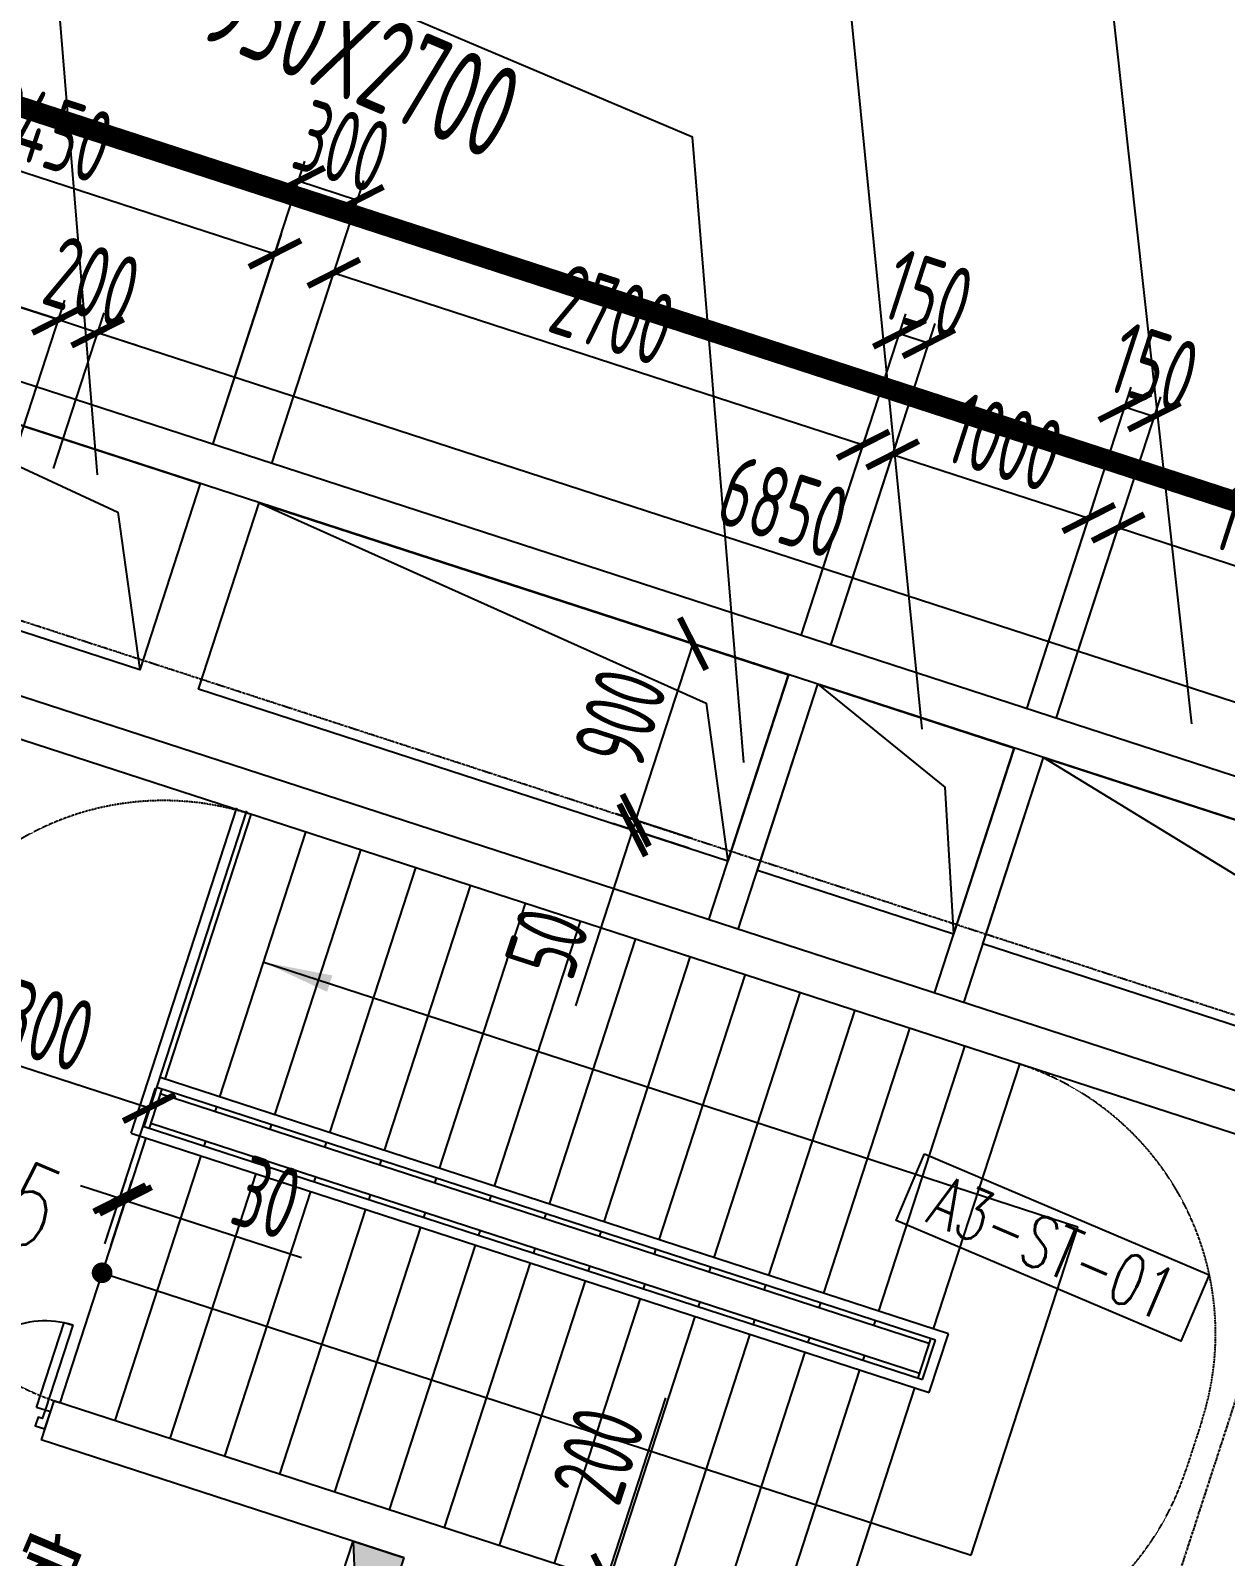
# Model space of a CAD drawing. Extents: x 11778731 to 12007717, y -6694179 to -6314888.
# Drawn here: x 11916337 to 11922133, y -6389431 to -6382030 of the extents above; entities that cross this region are included whole.
import ezdxf
from ezdxf.enums import TextEntityAlignment as Align

# ---------------------------------------------------------------- set-up
doc = ezdxf.new("R2010")
doc.units = 0
doc.header["$LTSCALE"] = 10
doc.header["$MEASUREMENT"] = 0
for name, pattern in [('A3-RG-axis-100$0$CENTER', [2, 1.25, -0.25, 0.25, -0.25]), ('A3-RV-5F$0$HIDDEN2', [0.1875, 0.125, -0.0625]), ('DASHED2', [0.375, 0.25, -0.125])]:
    doc.linetypes.add(name, pattern=pattern)
for name, color, linetype in [('A-CLOD', 200, 'Continuous'), ('A3-RB-5F-100$0$A-DIMS-100', 1, 'Continuous'), ('A3-RG-axis-100$0$A-GRID', 1, 'A3-RG-axis-100$0$CENTER'), ('A3-RI-5F$0$A-DOOR', 32, 'Continuous'), ('A3-RI-5F$0$A-WALL', 7, 'Continuous'), ('A3-RM-5F$0$0P-FE-HY', 141, 'Continuous'), ('A3-RM-5F$0$A-EQPM', 55, 'Continuous'), ('A3-RV-5F$0$A-STRS', 50, 'Continuous'), ('A3-RV-5F$0$A-STRS-HRAL', 80, 'Continuous'), ('A3-RV-5F$0$A-SYMB-STRS', 1, 'Continuous'), ('A3-SYMB-5F-100$0$A-SYMB', 4, 'Continuous'), ('A3-SYMB-5F-100$0$A-SYMB-AREA', 4, 'Continuous'), ('A3-SYMB-5F-100$0$A-SYMB-NAME', 4, 'Continuous'), ('A3-SYMB-5F-100$0$A-SYMB-NAME-E', 4, 'Continuous'), ('A3-SYMB-5F-100$0$A-SYMB-NUMB-T', 4, 'Continuous'), ('A3-SYMB-5F-100$0$A-SYMB-STRS', 1, 'Continuous')]:
    doc.layers.add(name, color=color, linetype=linetype)
doc.styles.add('A3-RB-5F-100$0$XD2008', font='xd-hzs.shx', dxfattribs={"width": 0.7, "bigfont": 'xd-hztxt.shx'})
doc.styles.add('A3-RI-5F$0$Standard', font='')
doc.styles.add('A3-SYMB-5F-100$0$ECADI', font='hzs.shx', dxfattribs={"width": 0.7, "bigfont": 'hztxt.shx'})
doc.styles.add('A3-SYMB-5F-100$0$ECADI-TXT', font='simplex.shx', dxfattribs={"bigfont": 'hztxt.shx'})
doc.styles.get('A3-RI-5F$0$Standard').set_extended_font_data('SimSun')
doc.dimstyles.new('A3-RB-5F-100$0$XD100$0', dxfattribs={"dimscale": 100, "dimtxt": 3.5, "dimasz": 2, "dimexe": 1, "dimexo": 2, "dimgap": 0.5, "dimtad": 1, "dimdec": 0, "dimdsep": 46, "dimtxsty": 'A3-RB-5F-100$0$XD2008', "dimblk1": 'A3-RB-5F-100$0$_ARCHTICK', "dimblk2": 'A3-RB-5F-100$0$_ARCHTICK', "dimsah": 1, "dimcen": 2.5, "dimclrt": 4, "dimaunit": 1, "dimadec": 0, "dimazin": 0, "dimtfac": 1, "dimtdec": 0, "dimtix": 1, "dimtmove": 0, "dimatfit": 3, "dimfxl": 0, "dimtolj": 1, "dimtzin": 0, "dimarcsym": 0})

# ---------------------------------------------------------------- blocks, each defined once
blk = doc.blocks.new('A3-RI-5F$0$J-子母门-1300')
for points in [[(-72.9, 86.7), (-72.9, 899.2), (-29.6, 899.2), (-29.6, 86.7)], [(1129.6, 86.7), (1129.6, 520), (1172.9, 520), (1172.9, 86.7)], [(-100, 86.7), (-72.9, 86.7), (-72.9, 43.3), (-51.2, 43.3), (-51.2, 0), (-100, 0)], [(1200, 86.7), (1172.9, 86.7), (1172.9, 43.3), (1151.2, 43.3), (1151.2, 0), (1200, 0)]]:
    blk.add_lwpolyline(points, close=True)
for centre, radius, start, end in [((-72.9, 86.7), 812.5, 0, 90), ((1172.9, 86.7), 433.3, 90, 180)]:
    blk.add_arc(centre, radius, start, end)
at = {"layer": 'Defpoints', "style": 'A3-RI-5F$0$Standard'}
blk.add_text('1300', height=175, rotation=360, dxfattribs=at).set_placement((104.6, 72))
blk = doc.blocks.new('A3-RI-5F')
at = {"layer": 'A3-RI-5F$0$A-WALL'}
for p, q in [((11924260.2, -6386324.2), (11914702, -6383218.6)), ((11924055.7, -6386468.1), (11914830.5, -6383470.6)), ((11923003.7, -6387440.6), (11914444.2, -6384659.4)), ((11919627.4, -6386343.5), (11920013.7, -6385154.7)), ((11919770.1, -6386389.9), (11920156.4, -6385201.1)), ((11922751.7, -6387569), (11916046.7, -6385390.4)), ((11920721.2, -6386698.9), (11921107.4, -6385510.1)), ((11920863.8, -6386745.3), (11921250.1, -6385556.5)), ((11916451.2, -6388676.2), (11916389.4, -6388866.4)), ((11921824.6, -6390422.1), (11916451.2, -6388676.2)), ((11918149.4, -6389438.3), (11916389.4, -6388866.4))]:
    blk.add_line(p, q, dxfattribs=at)
at = {"layer": 'A3-RI-5F$0$A-DOOR', "rotation": 342.0000000015846}
blk.add_blockref('A3-RI-5F$0$J-子母门-1300', (11915265.6, -6388441.7), dxfattribs=at)
blk = doc.blocks.new('A3-RG-axis-100')
at = {"layer": 'A3-RG-axis-100$0$A-GRID'}
for p, q in [((11921340.9, -6391263.8), (11928075.2, -6370537.5)), ((11908160.7, -6382249.8), (12003495.5, -6413225.9))]:
    blk.add_line(p, q, dxfattribs=at)
blk = doc.blocks.new('A3-SYMB-5F-100$0$ECADI-TAG-NAME')
at = {"layer": 'A3-SYMB-5F-100$0$A-SYMB-NAME', "style": 'A3-SYMB-5F-100$0$ECADI-TXT', "width": 0.7}
blk.add_attdef('CHINESENAME', (1.855, 1.528), '', height=4, dxfattribs=at)
at = {"layer": 'A3-SYMB-5F-100$0$A-SYMB-NAME-E', "style": 'A3-SYMB-5F-100$0$ECADI-TXT', "width": 0.7}
blk.add_attdef('ENGLISHLOW', (2.183, 6.956), '', height=2.5, dxfattribs=at)
blk = doc.blocks.new('A3-SYMB-5F-100$0$ECADI-TAG-ROOM')
at = {"layer": 'A3-SYMB-5F-100$0$A-SYMB-AREA', "style": 'A3-SYMB-5F-100$0$ECADI', "width": 0.7}
blk.add_attdef('340M2', text='', height=2.5, dxfattribs=at).set_placement((7.167, -1.75), align=Align.MIDDLE_LEFT)
at = {"layer": 'A3-SYMB-5F-100$0$A-SYMB-NAME', "style": 'A3-SYMB-5F-100$0$ECADI', "width": 0.7}
blk.add_attdef('CHINESENAME', (-5.125, 0.088), '', height=4.5, dxfattribs=at)
at = {"layer": 'A3-SYMB-5F-100$0$A-SYMB-NAME-E', "style": 'A3-SYMB-5F-100$0$ECADI', "width": 0.7}
for tag, p in [('ENGLISHHIGH', (-5.125, 8.04)), ('ENGLISHLOW', (-5.125, 4.84))]:
    blk.add_attdef(tag, p, '', height=2.5, dxfattribs=at)
blk = doc.blocks.new('A3-SYMB-5F-100$0$ECADI-TAG-CODE')
at = {"layer": 'A3-SYMB-5F-100$0$A-SYMB-NUMB-T', "color": 1}
blk.add_lwpolyline([(0, 3.5), (15, 3.5), (15, 0), (0, 0)], close=True, dxfattribs=at)
at = {"layer": 'A3-SYMB-5F-100$0$A-SYMB-NUMB-T', "style": 'A3-SYMB-5F-100$0$ECADI-TXT', "width": 0.7}
blk.add_attdef('CODE', text='', height=2.5, dxfattribs=at).set_placement((7.5, 1.75), align=Align.MIDDLE_CENTER)
blk = doc.blocks.new('A3-SYMB-5F-100')
at = {"layer": 'A3-SYMB-5F-100$0$A-SYMB'}
for points in [[(11921969.3, -6385393.1), (11921502.3, -6381162.7), (11918639, -6379947.3)], [(11916662.6, -6384184.4), (11916414, -6381152), (11914175.6, -6380201.9)], [(11920661.4, -6385419.1), (11920299.9, -6381767.2), (11918013.5, -6380792)], [(11919796.4, -6385580.1), (11919547.8, -6382547.7), (11917309.4, -6381597.5)]]:
    blk.add_lwpolyline(points, dxfattribs=at)
ref = blk.add_blockref('A3-SYMB-5F-100$0$ECADI-TAG-ROOM', (11917236.1, -6382105.1), dxfattribs=dict(at, xscale=-99.99999999989049, yscale=100.0000000001164, rotation=337.0000000008721))
ref.add_attrib('CHINESENAME', '950X2700', (11917140.5, -6382055), dxfattribs={"height": 450, "rotation": 337, "style": 'A3-SYMB-5F-100$0$ECADI', "width": 0.7})
at = {"layer": 'A3-SYMB-5F-100$0$A-SYMB', "xscale": 100.0000000100172, "yscale": 100.0000000002328, "zscale": 100, "rotation": 337}
blk.add_blockref('A3-SYMB-5F-100$0$ECADI-TAG-CODE', (11920536.1, -6387801.2), dxfattribs=at).add_auto_attribs({'CODE': 'A3-ST-01'})
at = {"layer": 'A3-SYMB-5F-100$0$A-SYMB'}
ref = blk.add_blockref('A3-SYMB-5F-100$0$ECADI-TAG-ROOM', (11916318.5, -6389806.7), dxfattribs=dict(at, xscale=99.99999999989046, yscale=100.0000000001164, rotation=337))
ref.add_attrib('CHINESENAME', '前室', (11915850.1, -6389598.4), dxfattribs={"height": 450, "rotation": 337, "style": 'A3-SYMB-5F-100$0$ECADI', "width": 0.7})
ref.add_attrib('340M2', '7.7M2', dxfattribs={"height": 250, "rotation": 337, "style": 'A3-SYMB-5F-100$0$ECADI', "width": 0.7}).set_placement((11915867.3, -6389805.3), align=Align.MIDDLE_LEFT)
at = {"layer": 'A3-SYMB-5F-100$0$A-SYMB-STRS'}
ref = blk.add_blockref('A3-SYMB-5F-100$0$ECADI-TAG-NAME', (11915445.4, -6387734.4, 0), dxfattribs=dict(at, xscale=99.99999999999999, yscale=99.99999999999999, zscale=99.99999999999994, rotation=337))
ref.add_attrib('CHINESENAME', '下15', (11915675.9, -6387666.2), dxfattribs={"height": 400, "rotation": 337, "style": 'A3-SYMB-5F-100$0$ECADI-TXT', "width": 0.7})
blk = doc.blocks.new('A3-RV-5F')
at = {"layer": 'A3-RV-5F$0$A-STRS'}
for p, q in [((11916989.6, -6387116.2), (11917406.8, -6385832.3)), ((11917255.9, -6387202.7), (11917673.1, -6385918.8)), ((11917522.2, -6387289.3), (11917939.4, -6386005.3)), ((11917788.5, -6387375.8), (11918205.7, -6386091.9)), ((11918054.8, -6387462.3), (11918472, -6386178.4)), ((11918321.1, -6387548.8), (11918738.2, -6386264.9)), ((11918587.4, -6387635.4), (11919004.5, -6386351.4)), ((11918853.7, -6387721.9), (11919270.8, -6386438)), ((11919120, -6387808.4), (11919537.1, -6386524.5)), ((11919386.2, -6387894.9), (11919803.4, -6386611)), ((11919652.5, -6387981.5), (11920069.7, -6386697.5)), ((11919918.8, -6388068), (11920336, -6386784)), ((11920185.1, -6388154.5), (11920602.3, -6386870.5)), ((11920451.4, -6388241), (11920868.6, -6386957.1)), ((11920717.7, -6388327.6), (11921134.9, -6387043.6)), ((11916974.1, -6387163.8), (11916912.3, -6387354)), ((11920694.6, -6388398.9), (11916966.4, -6387187.6)), ((11917232.7, -6387274.1), (11917240.4, -6387250.3)), ((11916920.1, -6387330.2), (11920648.2, -6388541.6)), ((11917499, -6387360.6), (11917506.7, -6387336.8)), ((11916896.9, -6387401.5), (11916479.7, -6388685.5)), ((11917186.4, -6387416.7), (11917178.6, -6387440.5)), ((11917765.3, -6387447.1), (11917773, -6387423.3)), ((11917163.2, -6387488.1), (11916746, -6388772)), ((11917452.6, -6387503.3), (11917444.9, -6387527)), ((11918031.6, -6387533.6), (11918039.3, -6387509.9)), ((11917429.5, -6387574.6), (11917012.3, -6388858.5)), ((11917718.9, -6387589.8), (11917711.2, -6387613.6)), ((11917695.8, -6387661.1), (11917278.6, -6388945)), ((11918297.9, -6387620.2), (11918305.6, -6387596.4)), ((11917985.2, -6387676.3), (11917977.5, -6387700.1)), ((11918564.2, -6387706.7), (11918571.9, -6387682.9)), ((11917962.1, -6387747.6), (11917544.9, -6389031.6)), ((11918251.5, -6387762.8), (11918243.8, -6387786.6)), ((11918830.5, -6387793.2), (11918838.2, -6387769.4)), ((11918228.4, -6387834.2), (11917811.2, -6389118.1)), ((11918517.8, -6387849.4), (11918510.1, -6387873.1)), ((11919096.8, -6387879.7), (11919104.5, -6387856)), ((11918494.7, -6387920.7), (11918077.5, -6389204.6)), ((11918784.1, -6387935.9), (11918776.4, -6387959.7)), ((11919363.1, -6387966.3), (11919370.8, -6387942.5)), ((11918761, -6388007.2), (11918343.8, -6389291.1)), ((11919050.4, -6388022.4), (11919042.7, -6388046.2)), ((11919629.4, -6388052.8), (11919637.1, -6388029)), ((11919027.2, -6388093.7), (11918610.1, -6389377.7)), ((11919293.5, -6388180.3), (11918876.4, -6389464.2)), ((11919316.7, -6388108.9), (11919309, -6388132.7)), ((11919895.7, -6388139.3), (11919903.4, -6388115.5)), ((11919583, -6388195.5), (11919575.3, -6388219.2)), ((11920162, -6388225.8), (11920169.7, -6388202.1)), ((11919559.8, -6388266.8), (11919142.7, -6389550.7)), ((11919849.3, -6388282), (11919841.6, -6388305.8)), ((11920428.3, -6388312.4), (11920436, -6388288.6)), ((11919826.1, -6388353.3), (11919409, -6389637.2)), ((11920115.6, -6388368.5), (11920107.9, -6388392.3)), ((11920702.3, -6388375.1), (11920640.5, -6388565.3)), ((11920092.4, -6388439.8), (11919675.3, -6389723.8)), ((11920381.9, -6388455), (11920374.2, -6388478.8)), ((11920358.7, -6388526.4), (11919941.6, -6389810.3)), ((11920625, -6388612.9), (11920207.8, -6389896.8))]:
    blk.add_line(p, q, dxfattribs=at)
at = {"layer": 'A3-RV-5F$0$A-STRS-HRAL'}
for p, q in [((11916825.6, -6387378.4), (11917338.5, -6385799.6)), ((11916888.6, -6387346.3), (11917386.1, -6385815.1)), ((11920789.1, -6388350.7), (11916965.8, -6387108.5)), ((11920726.1, -6388382.8), (11916950.4, -6387156)), ((11916888.6, -6387346.3), (11920664.2, -6388573.1)), ((11916825.6, -6387378.4), (11920696.4, -6388636.1)), ((11920664.2, -6388573.1), (11920726.1, -6388382.8)), ((11920696.4, -6388636.1), (11920789.1, -6388350.7))]:
    blk.add_line(p, q, dxfattribs=at)
at = {"layer": 'A3-RV-5F$0$A-SYMB-STRS'}
for p, q in [((11917468.3, -6386548.9), (11921417.6, -6387832.1)), ((11920900, -6389425.1), (11921417.6, -6387832.1)), ((11916684.4, -6388055.4), (11920900, -6389425.1))]:
    blk.add_line(p, q, dxfattribs=at)
at = {"layer": 'A3-RV-5F$0$A-SYMB-STRS', "linetype": 'A3-RV-5F$0$HIDDEN2'}
for points in [[(11917406.8, -6385832.3, 0.414216), (11915674.1, -6386715.1), (11915596.9, -6386952.9, 0.414216), (11916479.7, -6388685.5)], [(11921134.9, -6387043.6, -0.414216), (11922017.7, -6388776.2), (11921940.4, -6389014, -0.414216), (11920207.8, -6389896.8)]]:
    blk.add_lwpolyline(points, format="xyb", dxfattribs=at)
at = {"layer": 'A3-RV-5F$0$A-SYMB-STRS', "extrusion": (-1.20972e-14, 6.84426e-15, -1), "const_width": 50, "elevation": 0}
blk.add_lwpolyline([(-11916686.2, -6388080.3, -1), (-11916682.6, -6388030.4, -1)], format="xyb", close=True, dxfattribs=at)
at = {"layer": 'A3-RV-5F$0$A-SYMB-STRS', "extrusion": (-6.50521e-09, -1.85922e-09, -1)}
blk.add_solid([(-11917775.6, -6386692.9, -0.1), (-11917801.6, -6386612.9, -0.1), (-11917468.3, -6386548.9, -0.1)], dxfattribs=at)
blk = doc.blocks.new('A3-RB-5F-100$0$_ARCHTICK')
at = {"color": 0, "linetype": 'ByBlock', "const_width": 0.15}
blk.add_lwpolyline([(-0.5, -0.5), (0.5, 0.5)], dxfattribs=at)
blk = doc.blocks.new('*D1051')
at = {"layer": 'A3-RB-5F-100$0$A-DIMS-100', "color": 0, "lineweight": -2}
for p, q in [((11916258.2, -6384092.2), (11916503.6, -6383337.1)), ((11916472.7, -6383432.2), (11916282.5, -6383370.4)), ((11916448.5, -6384154), (11916693.8, -6383398.9)), ((11916472.7, -6383432.2), (11916662.9, -6383494)), ((11916662.9, -6383494), (11916853.1, -6383555.8))]:
    blk.add_line(p, q, dxfattribs=at)
at = {"layer": 'Defpoints', "color": 0}
for p in [(11916662.9, -6383494), (11916196.4, -6384282.4), (11916386.7, -6384344.2)]:
    blk.add_point(p, dxfattribs=at)
at = {"layer": 'A3-RB-5F-100$0$A-DIMS-100', "color": 0, "lineweight": -2, "xscale": 200, "yscale": 200, "zscale": 200}
for p, rotation in [((11916472.7, -6383432.2), 341.9999999986507), ((11916662.9, -6383494), 161.9999999986507)]:
    blk.add_blockref('A3-RB-5F-100$0$_ARCHTICK', p, dxfattribs=dict(at, rotation=rotation))
at = {"layer": 'A3-RB-5F-100$0$A-DIMS-100', "color": 4, "insert": (11916637.3, -6383249.2), "char_height": 350, "attachment_point": 5, "rotation": 342, "style": 'A3-RB-5F-100$0$XD2008'}
blk.add_mtext('\\A1;200', dxfattribs=at)
blk = doc.blocks.new('*D1052')
at = {"layer": 'A3-RB-5F-100$0$A-DIMS-100', "color": 0, "lineweight": -2}
for p, q in [((11916448.5, -6384154), (11916693.8, -6383398.9)), ((11916662.9, -6383494), (11923177.6, -6385610.8)), ((11922963.2, -6386270.8), (11923208.5, -6385515.7))]:
    blk.add_line(p, q, dxfattribs=at)
at = {"layer": 'Defpoints', "color": 0}
for p in [(11916386.7, -6384344.2), (11923177.6, -6385610.8), (11922901.4, -6386461)]:
    blk.add_point(p, dxfattribs=at)
at = {"layer": 'A3-RB-5F-100$0$A-DIMS-100', "color": 0, "lineweight": -2, "xscale": 200, "yscale": 200, "zscale": 200}
for p, rotation in [((11916662.9, -6383494), 161.9999999986623), ((11923177.6, -6385610.8), 341.9999999986623)]:
    blk.add_blockref('A3-RB-5F-100$0$_ARCHTICK', p, dxfattribs=dict(at, rotation=rotation))
at = {"layer": 'A3-RB-5F-100$0$A-DIMS-100', "color": 4, "insert": (11919989.8, -6384338.4), "char_height": 350, "attachment_point": 5, "rotation": 342, "style": 'A3-RB-5F-100$0$XD2008'}
blk.add_mtext('\\A1;6850', dxfattribs=at)
blk = doc.blocks.new('*D1064')
at = {"layer": 'A3-RB-5F-100$0$A-DIMS-100', "color": 0, "lineweight": -2}
for p, q in [((11915462, -6387513.6), (11915707.4, -6386758.5)), ((11915676.4, -6386853.6), (11916912.8, -6387255.4)), ((11916698.4, -6387915.4), (11916943.7, -6387160.3))]:
    blk.add_line(p, q, dxfattribs=at)
at = {"layer": 'Defpoints', "color": 0}
for p in [(11916912.8, -6387255.4), (11915400.2, -6387703.8), (11916636.6, -6388105.6)]:
    blk.add_point(p, dxfattribs=at)
at = {"layer": 'A3-RB-5F-100$0$A-DIMS-100', "color": 0, "lineweight": -2, "xscale": 200, "yscale": 200, "zscale": 200}
for p, rotation in [((11915676.4, -6386853.6), 161.9999999472118), ((11916912.8, -6387255.4), 341.9999999472118)]:
    blk.add_blockref('A3-RB-5F-100$0$_ARCHTICK', p, dxfattribs=dict(at, rotation=rotation))
at = {"layer": 'A3-RB-5F-100$0$A-DIMS-100', "color": 4, "insert": (11916364.2, -6386840.5), "char_height": 350, "attachment_point": 5, "rotation": 342, "style": 'A3-RB-5F-100$0$XD2008'}
blk.add_mtext('\\A1;1300', dxfattribs=at)
blk = doc.blocks.new('*D1065')
at = {"layer": 'A3-RB-5F-100$0$A-DIMS-100', "color": 0, "lineweight": -2}
for p, q in [((11916770, -6387694.8), (11916579.8, -6387633)), ((11916698.4, -6387915.4), (11916800.9, -6387599.7)), ((11916726.9, -6387924.6), (11916829.5, -6387609)), ((11916770, -6387694.8), (11916798.6, -6387704.1)), ((11916798.6, -6387704.1), (11917651.4, -6387981.2))]:
    blk.add_line(p, q, dxfattribs=at)
at = {"layer": 'Defpoints', "color": 0}
for p in [(11916798.6, -6387704.1), (11916636.6, -6388105.6), (11916665.1, -6388114.8)]:
    blk.add_point(p, dxfattribs=at)
at = {"layer": 'A3-RB-5F-100$0$A-DIMS-100', "color": 0, "lineweight": -2, "xscale": 200, "yscale": 200, "zscale": 200}
for p, rotation in [((11916770, -6387694.8), 341.9999999465398), ((11916798.6, -6387704.1), 161.9999999465398)]:
    blk.add_blockref('A3-RB-5F-100$0$_ARCHTICK', p, dxfattribs=dict(at, rotation=rotation))
at = {"layer": 'A3-RB-5F-100$0$A-DIMS-100', "color": 4, "insert": (11917484.7, -6387690.4), "char_height": 350, "attachment_point": 5, "rotation": 342, "style": 'A3-RB-5F-100$0$XD2008'}
blk.add_mtext('\\A1;30', dxfattribs=at)
blk = doc.blocks.new('*D1071')
at = {"layer": 'A3-RB-5F-100$0$A-DIMS-100', "color": 0, "lineweight": -2}
for p, q in [((11914784.1, -6383613.2), (11915029.4, -6382858.2)), ((11914998.5, -6382953.3), (11916472.7, -6383432.2)), ((11916258.2, -6384092.2), (11916503.6, -6383337.1))]:
    blk.add_line(p, q, dxfattribs=at)
at = {"layer": 'Defpoints', "color": 0}
for p in [(11916472.7, -6383432.2), (11914722.3, -6383803.5), (11916196.4, -6384282.4)]:
    blk.add_point(p, dxfattribs=at)
at = {"layer": 'A3-RB-5F-100$0$A-DIMS-100', "color": 0, "lineweight": -2, "xscale": 200, "yscale": 200, "zscale": 200}
for p, rotation in [((11914998.5, -6382953.3), 162.0000000168744), ((11916472.7, -6383432.2), 342.0000000168744)]:
    blk.add_blockref('A3-RB-5F-100$0$_ARCHTICK', p, dxfattribs=dict(at, rotation=rotation))
at = {"layer": 'A3-RB-5F-100$0$A-DIMS-100', "color": 4, "insert": (11915805.1, -6382978.8), "char_height": 350, "attachment_point": 5, "rotation": 342, "style": 'A3-RB-5F-100$0$XD2008'}
blk.add_mtext('\\A1;1550', dxfattribs=at)
blk = doc.blocks.new('*D823')
at = {"layer": 'A3-RB-5F-100$0$A-DIMS-100', "color": 0, "lineweight": -2}
for p, q in [((11914892.3, -6383280.4), (11915223.8, -6382260)), ((11915192.9, -6382355.1), (11917523, -6383112.2)), ((11917222.4, -6384037.5), (11917553.9, -6383017.1))]:
    blk.add_line(p, q, dxfattribs=at)
at = {"layer": 'Defpoints', "color": 0}
for p in [(11917523, -6383112.2), (11914830.5, -6383470.6), (11917160.5, -6384227.7)]:
    blk.add_point(p, dxfattribs=at)
at = {"layer": 'A3-RB-5F-100$0$A-DIMS-100', "color": 0, "lineweight": -2, "xscale": 200, "yscale": 200, "zscale": 200}
for p, rotation in [((11915192.9, -6382355.1), 162.0000789678473), ((11917523, -6383112.2), 342.0000789678473)]:
    blk.add_blockref('A3-RB-5F-100$0$_ARCHTICK', p, dxfattribs=dict(at, rotation=rotation))
at = {"layer": 'A3-RB-5F-100$0$A-DIMS-100', "color": 4, "insert": (11916427.5, -6382519.7), "char_height": 350, "attachment_point": 5, "rotation": 342.00008, "style": 'A3-RB-5F-100$0$XD2008'}
blk.add_mtext('\\A1;2450', dxfattribs=at)
blk = doc.blocks.new('*D824')
at = {"layer": 'A3-RB-5F-100$0$A-DIMS-100', "color": 0, "lineweight": -2}
for p, q in [((11917222.4, -6384037.5), (11917668.5, -6382664.3)), ((11917507.7, -6384130.2), (11917953.8, -6382757)), ((11917637.6, -6382759.4), (11917922.9, -6382852.1))]:
    blk.add_line(p, q, dxfattribs=at)
at = {"layer": 'Defpoints', "color": 0}
for p in [(11917922.9, -6382852.1), (11917160.5, -6384227.7), (11917445.9, -6384320.4)]:
    blk.add_point(p, dxfattribs=at)
at = {"layer": 'A3-RB-5F-100$0$A-DIMS-100', "color": 0, "lineweight": -2, "xscale": 200, "yscale": 200, "zscale": 200}
for p, rotation in [((11917637.6, -6382759.4), 162.0000789677925), ((11917922.9, -6382852.1), 342.0000789677925)]:
    blk.add_blockref('A3-RB-5F-100$0$_ARCHTICK', p, dxfattribs=dict(at, rotation=rotation))
at = {"layer": 'A3-RB-5F-100$0$A-DIMS-100', "color": 4, "insert": (11917849.8, -6382591.8), "char_height": 350, "attachment_point": 5, "rotation": 342.00008, "style": 'A3-RB-5F-100$0$XD2008'}
blk.add_mtext('\\A1;300', dxfattribs=at)
blk = doc.blocks.new('*D825')
at = {"layer": 'A3-RB-5F-100$0$A-DIMS-100', "color": 0, "lineweight": -2}
for p, q in [((11917507.7, -6384130.2), (11917839.2, -6383109.8)), ((11917808.3, -6383204.9), (11920376.2, -6384039.2)), ((11920075.5, -6384964.5), (11920407.1, -6383944.1))]:
    blk.add_line(p, q, dxfattribs=at)
at = {"layer": 'Defpoints', "color": 0}
for p in [(11920376.2, -6384039.2), (11917445.9, -6384320.4), (11920013.7, -6385154.7)]:
    blk.add_point(p, dxfattribs=at)
at = {"layer": 'A3-RB-5F-100$0$A-DIMS-100', "color": 0, "lineweight": -2, "xscale": 200, "yscale": 200, "zscale": 200}
for p, rotation in [((11917808.3, -6383204.9), 162.0000789678487), ((11920376.2, -6384039.2), 342.0000789678487)]:
    blk.add_blockref('A3-RB-5F-100$0$_ARCHTICK', p, dxfattribs=dict(at, rotation=rotation))
at = {"layer": 'A3-RB-5F-100$0$A-DIMS-100', "color": 4, "insert": (11919161.8, -6383408.1), "char_height": 350, "attachment_point": 5, "rotation": 342.00008, "style": 'A3-RB-5F-100$0$XD2008'}
blk.add_mtext('\\A1;2700', dxfattribs=at)
blk = doc.blocks.new('*D826')
at = {"layer": 'A3-RB-5F-100$0$A-DIMS-100', "color": 0, "lineweight": -2}
for p, q in [((11920075.5, -6384964.5), (11920582.4, -6383404.4)), ((11920218.2, -6385010.9), (11920725.1, -6383450.8)), ((11920551.5, -6383499.5), (11920694.2, -6383545.9))]:
    blk.add_line(p, q, dxfattribs=at)
at = {"layer": 'Defpoints', "color": 0}
for p in [(11920694.2, -6383545.9), (11920013.7, -6385154.7), (11920156.4, -6385201.1)]:
    blk.add_point(p, dxfattribs=at)
at = {"layer": 'A3-RB-5F-100$0$A-DIMS-100', "color": 0, "lineweight": -2, "xscale": 200, "yscale": 200, "zscale": 200}
for p, rotation in [((11920551.5, -6383499.5), 162.0000789678458), ((11920694.2, -6383545.9), 342.0000789678458)]:
    blk.add_blockref('A3-RB-5F-100$0$_ARCHTICK', p, dxfattribs=dict(at, rotation=rotation))
at = {"layer": 'A3-RB-5F-100$0$A-DIMS-100', "color": 4, "insert": (11920692.4, -6383308.7), "char_height": 350, "attachment_point": 5, "rotation": 342.00008, "style": 'A3-RB-5F-100$0$XD2008'}
blk.add_mtext('\\A1;150', dxfattribs=at)
blk = doc.blocks.new('*D827')
at = {"layer": 'A3-RB-5F-100$0$A-DIMS-100', "color": 0, "lineweight": -2}
for p, q in [((11920218.2, -6385010.9), (11920549.7, -6383990.5)), ((11920518.8, -6384085.6), (11921469.9, -6384394.6)), ((11921169.2, -6385319.9), (11921500.8, -6384299.5))]:
    blk.add_line(p, q, dxfattribs=at)
at = {"layer": 'Defpoints', "color": 0}
for p in [(11921469.9, -6384394.6), (11920156.4, -6385201.1), (11921107.4, -6385510.1)]:
    blk.add_point(p, dxfattribs=at)
at = {"layer": 'A3-RB-5F-100$0$A-DIMS-100', "color": 0, "lineweight": -2, "xscale": 200, "yscale": 200, "zscale": 200}
for p, rotation in [((11920518.8, -6384085.6), 162.0000789678288), ((11921469.9, -6384394.6), 342.0000789678288)]:
    blk.add_blockref('A3-RB-5F-100$0$_ARCHTICK', p, dxfattribs=dict(at, rotation=rotation))
at = {"layer": 'A3-RB-5F-100$0$A-DIMS-100', "color": 4, "insert": (11921063.9, -6384026.1), "char_height": 350, "attachment_point": 5, "rotation": 342.00008, "style": 'A3-RB-5F-100$0$XD2008'}
blk.add_mtext('\\A1;1000', dxfattribs=at)
blk = doc.blocks.new('*D828')
at = {"layer": 'A3-RB-5F-100$0$A-DIMS-100', "color": 0, "lineweight": -2}
for p, q in [((11921169.2, -6385319.9), (11921676.1, -6383759.8)), ((11921311.9, -6385366.2), (11921818.8, -6383806.1)), ((11921645.2, -6383854.9), (11921787.9, -6383901.2))]:
    blk.add_line(p, q, dxfattribs=at)
at = {"layer": 'Defpoints', "color": 0}
for p in [(11921787.9, -6383901.2), (11921107.4, -6385510.1), (11921250.1, -6385556.5)]:
    blk.add_point(p, dxfattribs=at)
at = {"layer": 'A3-RB-5F-100$0$A-DIMS-100', "color": 0, "lineweight": -2, "xscale": 200, "yscale": 200, "zscale": 200}
for p, rotation in [((11921645.2, -6383854.9), 162.0000789678458), ((11921787.9, -6383901.2), 342.0000789678458)]:
    blk.add_blockref('A3-RB-5F-100$0$_ARCHTICK', p, dxfattribs=dict(at, rotation=rotation))
at = {"layer": 'A3-RB-5F-100$0$A-DIMS-100', "color": 4, "insert": (11921786.1, -6383664.1), "char_height": 350, "attachment_point": 5, "rotation": 342.00008, "style": 'A3-RB-5F-100$0$XD2008'}
blk.add_mtext('\\A1;150', dxfattribs=at)
blk = doc.blocks.new('*D829')
at = {"layer": 'A3-RB-5F-100$0$A-DIMS-100', "color": 0, "lineweight": -2}
for p, q in [((11921311.9, -6385366.2), (11921643.4, -6384345.9)), ((11921612.5, -6384441), (11922991.6, -6384889)), ((11922690.9, -6385814.3), (11923022.5, -6384793.9))]:
    blk.add_line(p, q, dxfattribs=at)
at = {"layer": 'Defpoints', "color": 0}
for p in [(11922991.6, -6384889), (11921250.1, -6385556.5), (11922629.1, -6386004.5)]:
    blk.add_point(p, dxfattribs=at)
at = {"layer": 'A3-RB-5F-100$0$A-DIMS-100', "color": 0, "lineweight": -2, "xscale": 200, "yscale": 200, "zscale": 200}
for p, rotation in [((11921612.5, -6384441), 162.0000789678487), ((11922991.6, -6384889), 342.0000789678487)]:
    blk.add_blockref('A3-RB-5F-100$0$_ARCHTICK', p, dxfattribs=dict(at, rotation=rotation))
at = {"layer": 'A3-RB-5F-100$0$A-DIMS-100', "color": 4, "insert": (11922371.6, -6384451), "char_height": 350, "attachment_point": 5, "rotation": 342.00008, "style": 'A3-RB-5F-100$0$XD2008'}
blk.add_mtext('\\A1;1450', dxfattribs=at)
blk = doc.blocks.new('*D831')
at = {"layer": 'A3-RB-5F-100$0$A-DIMS-100', "color": 0, "lineweight": -2}
for p, q in [((11919272.7, -6385860.3), (11919334.5, -6385670.1)), ((11919529.9, -6385996.4), (11919162.1, -6385876.9)), ((11919545.4, -6385948.9), (11919177.6, -6385829.4)), ((11919272.7, -6385860.3), (11919257.2, -6385907.8)), ((11919257.2, -6385907.8), (11918980.1, -6386760.6))]:
    blk.add_line(p, q, dxfattribs=at)
at = {"layer": 'Defpoints', "color": 0}
for p in [(11919272.7, -6385860.3), (11919735.6, -6386010.7), (11919720.2, -6386058.2)]:
    blk.add_point(p, dxfattribs=at)
at = {"layer": 'A3-RB-5F-100$0$A-DIMS-100', "color": 0, "lineweight": -2, "xscale": 200, "yscale": 200, "zscale": 200}
for p, rotation in [((11919272.7, -6385860.3), 251.9999999627547), ((11919257.2, -6385907.8), 71.99999996275474)]:
    blk.add_blockref('A3-RB-5F-100$0$_ARCHTICK', p, dxfattribs=dict(at, rotation=rotation))
at = {"layer": 'A3-RB-5F-100$0$A-DIMS-100', "color": 4, "insert": (11918842.9, -6386454.9), "char_height": 350, "attachment_point": 5, "rotation": 72, "style": 'A3-RB-5F-100$0$XD2008'}
blk.add_mtext('\\A1;50', dxfattribs=at)
blk = doc.blocks.new('*D832')
at = {"layer": 'A3-RB-5F-100$0$A-DIMS-100', "color": 0, "lineweight": -2}
for p, q in [((11919823.5, -6385092.9), (11919455.7, -6384973.4)), ((11919272.7, -6385860.3), (11919550.8, -6385004.3)), ((11919545.4, -6385948.9), (11919177.6, -6385829.4))]:
    blk.add_line(p, q, dxfattribs=at)
at = {"layer": 'Defpoints', "color": 0}
for p in [(11919550.8, -6385004.3), (11920013.7, -6385154.7), (11919735.6, -6386010.7)]:
    blk.add_point(p, dxfattribs=at)
at = {"layer": 'A3-RB-5F-100$0$A-DIMS-100', "color": 0, "lineweight": -2, "xscale": 200, "yscale": 200, "zscale": 200}
for p, rotation in [((11919550.8, -6385004.3), 71.9999999627638), ((11919272.7, -6385860.3), 251.9999999627638)]:
    blk.add_blockref('A3-RB-5F-100$0$_ARCHTICK', p, dxfattribs=dict(at, rotation=rotation))
at = {"layer": 'A3-RB-5F-100$0$A-DIMS-100', "color": 4, "insert": (11919197.7, -6385362.8), "char_height": 350, "attachment_point": 5, "rotation": 72, "style": 'A3-RB-5F-100$0$XD2008'}
blk.add_mtext('\\A1;900', dxfattribs=at)
blk = doc.blocks.new('*D843')
at = {"layer": 'A3-RB-5F-100$0$A-DIMS-100', "color": 0, "lineweight": -2}
for p, q in [((11919130.6, -6389546.8), (11919418, -6388662.3)), ((11919425.7, -6389642.7), (11919035.5, -6389515.9)), ((11919068.8, -6389737), (11919130.6, -6389546.8)), ((11919363.9, -6389832.9), (11918973.7, -6389706.1))]:
    blk.add_line(p, q, dxfattribs=at)
at = {"layer": 'Defpoints', "color": 0}
for p in [(11919130.6, -6389546.8), (11919615.9, -6389704.5), (11919554.1, -6389894.7)]:
    blk.add_point(p, dxfattribs=at)
at = {"layer": 'A3-RB-5F-100$0$A-DIMS-100', "color": 0, "lineweight": -2, "xscale": 200, "yscale": 200, "zscale": 200}
for p, rotation in [((11919130.6, -6389546.8), 71.99999999987831), ((11919068.8, -6389737), 251.9999999998783)]:
    blk.add_blockref('A3-RB-5F-100$0$_ARCHTICK', p, dxfattribs=dict(at, rotation=rotation))
at = {"layer": 'A3-RB-5F-100$0$A-DIMS-100', "color": 4, "insert": (11919091.2, -6388939.9), "char_height": 350, "attachment_point": 5, "rotation": 72, "style": 'A3-RB-5F-100$0$XD2008'}
blk.add_mtext('\\A1;200', dxfattribs=at)
blk = doc.blocks.new('A3-RM-5F$0$A$C6F954C98')
at = {"extrusion": (0, 0, -1)}
blk.add_hatch(color=256, dxfattribs=at).paths.add_polyline_path([(-260, 700), (0, 0), (0, 700)])
for p, q in [((260, 700), (0, 700)), ((0, 0), (0, 700)), ((260, 700), (0, 0)), ((260, 0), (260, 700)), ((230.7, 155.9, 0), (230.7, 55.9, 0)), ((230.7, 105.9, 0), (190.7, 105.9, 0)), ((260, 0), (0, 0))]:
    blk.add_line(p, q, dxfattribs=at)
blk.add_circle((-140.7, 105.9, 0), 50, dxfattribs=at)
blk = doc.blocks.new('A3-RM-5F')
at = {"layer": 'A3-RM-5F$0$A-EQPM'}
for points in [[(11914830.5, -6383470.6), (11917160.5, -6384227.7), (11916867, -6385131.2), (11914536.9, -6384374.1)], [(11917445.9, -6384320.4), (11920013.7, -6385154.7), (11919720.2, -6386058.2), (11917152.3, -6385223.9)], [(11920156.4, -6385201.1), (11921107.4, -6385510.1), (11920813.9, -6386413.6), (11919862.8, -6386104.6)], [(11921250.1, -6385556.5), (11922629.1, -6386004.5), (11922335.6, -6386908), (11920956.5, -6386460)]]:
    blk.add_lwpolyline(points, close=True, dxfattribs=at)
for points in [[(11914830.5, -6383470.6), (11916760.6, -6384365.9), (11916867, -6385131.2)], [(11917152.3, -6385223.9), (11917445.9, -6384320.4), (11920013.7, -6385154.7)], [(11917445.9, -6384320.4), (11919613.8, -6385293), (11919720.2, -6386058.2)], [(11920156.4, -6385201.1), (11920772.4, -6385699.5), (11920813.9, -6386413.6)], [(11921250.1, -6385556.5), (11922294.1, -6386193.9), (11922335.6, -6386908)]]:
    blk.add_lwpolyline(points, dxfattribs=at)
at = {"layer": 'A3-RM-5F$0$0P-FE-HY', "xscale": -1, "rotation": 341.9999999985548}
blk.add_blockref('A3-RM-5F$0$A$C6F954C98', (11917932.5, -6390103.8), dxfattribs=at)
blk = doc.blocks.new('A3-RB-5F-100')
at = {"layer": 'A3-RB-5F-100$0$A-DIMS-100'}
for p1, p2, distance, picture, middle in [((11914830.5, -6383470.6), (11917160.5, -6384227.7), 1172.9, '*D823', (11916427.5, -6382519.7)), ((11914722.3, -6383803.5), (11916196.4, -6384282.4), 894, '*D1071', (11915805.1, -6382978.8)), ((11916196.4, -6384282.4), (11916386.7, -6384344.2), 894, '*D1051', (11916637.3, -6383249.2)), ((11917445.9, -6384320.4), (11920013.7, -6385154.7), 1172.9, '*D825', (11919161.8, -6383408.1)), ((11916386.7, -6384344.2), (11922901.4, -6386461), 894, '*D1052', (11919989.8, -6384338.4)), ((11920156.4, -6385201.1), (11921107.4, -6385510.1), 1172.9, '*D827', (11921063.9, -6384026.1)), ((11921250.1, -6385556.5), (11922629.1, -6386004.5), 1172.9, '*D829', (11922371.6, -6384451)), ((11919735.6, -6386010.7), (11920013.7, -6385154.7), 486.8, '*D832', (11919197.7, -6385362.8)), ((11915400.2, -6387703.8), (11916636.6, -6388105.6), 894, '*D1064', (11916364.2, -6386840.5))]:
    dim = blk.add_aligned_dim(p1=p1, p2=p2, distance=distance, dimstyle='A3-RB-5F-100$0$XD100$0', dxfattribs=at)
    dim.commit()
    dim.dimension.update_dxf_attribs({"geometry": picture, "text_midpoint": middle})
for base, p1, p2, angle, picture, middle in [((11917922.9, -6382852.1), (11917160.5, -6384227.7), (11917445.9, -6384320.4), 342.00008, '*D824', (11917780.3, -6382805.8)), ((11920694.2, -6383545.9), (11920013.7, -6385154.7), (11920156.4, -6385201.1), 342.00008, '*D826', (11920622.9, -6383522.7)), ((11921787.9, -6383901.2), (11921107.4, -6385510.1), (11921250.1, -6385556.5), 342.00008, '*D828', (11921716.6, -6383878.1)), ((11919272.7, -6385860.3), (11919720.2, -6386058.2), (11919735.6, -6386010.7), 72, '*D831', (11919056.9, -6386524.4)), ((11916798.6, -6387704.1), (11916636.6, -6388105.6), (11916665.1, -6388114.8), 342, '*D1065', (11917415.2, -6387904.4)), ((11919130.6, -6389546.8), (11919554.1, -6389894.7), (11919615.9, -6389704.5), 72, '*D843', (11919305.2, -6389009.4))]:
    dim = blk.add_linear_dim(base=base, p1=p1, p2=p2, angle=angle, dimstyle='A3-RB-5F-100$0$XD100$0', dxfattribs=at)
    dim.commit()
    dim.dimension.update_dxf_attribs({"geometry": picture, "text_midpoint": middle, "dimtype": 129})

msp = doc.modelspace()

# ---------------------------------------------------------------- linework, layer by layer
at = {"layer": 'A-CLOD', "linetype": 'DASHED2', "const_width": 100}
msp.add_lwpolyline([(11914605, -6381852.9), (11924297.7, -6385002.3, -0.414212), (11924682.9, -6385758.3), (11921994.5, -6394032.5, -0.414214), (11921238.4, -6394417.7), (11911545.7, -6391268.4, -0.414214), (11911160.5, -6390512.3), (11913848.9, -6382238.1, -0.414215)], format="xyb", close=True, dxfattribs=at)

# ---------------------------------------------------------------- block references
for name in ['A3-RI-5F', 'A3-RB-5F-100', 'A3-RG-axis-100', 'A3-SYMB-5F-100', 'A3-RM-5F', 'A3-RV-5F']:
    msp.add_blockref(name, (0, 0))

doc.saveas('drawing.dxf')
